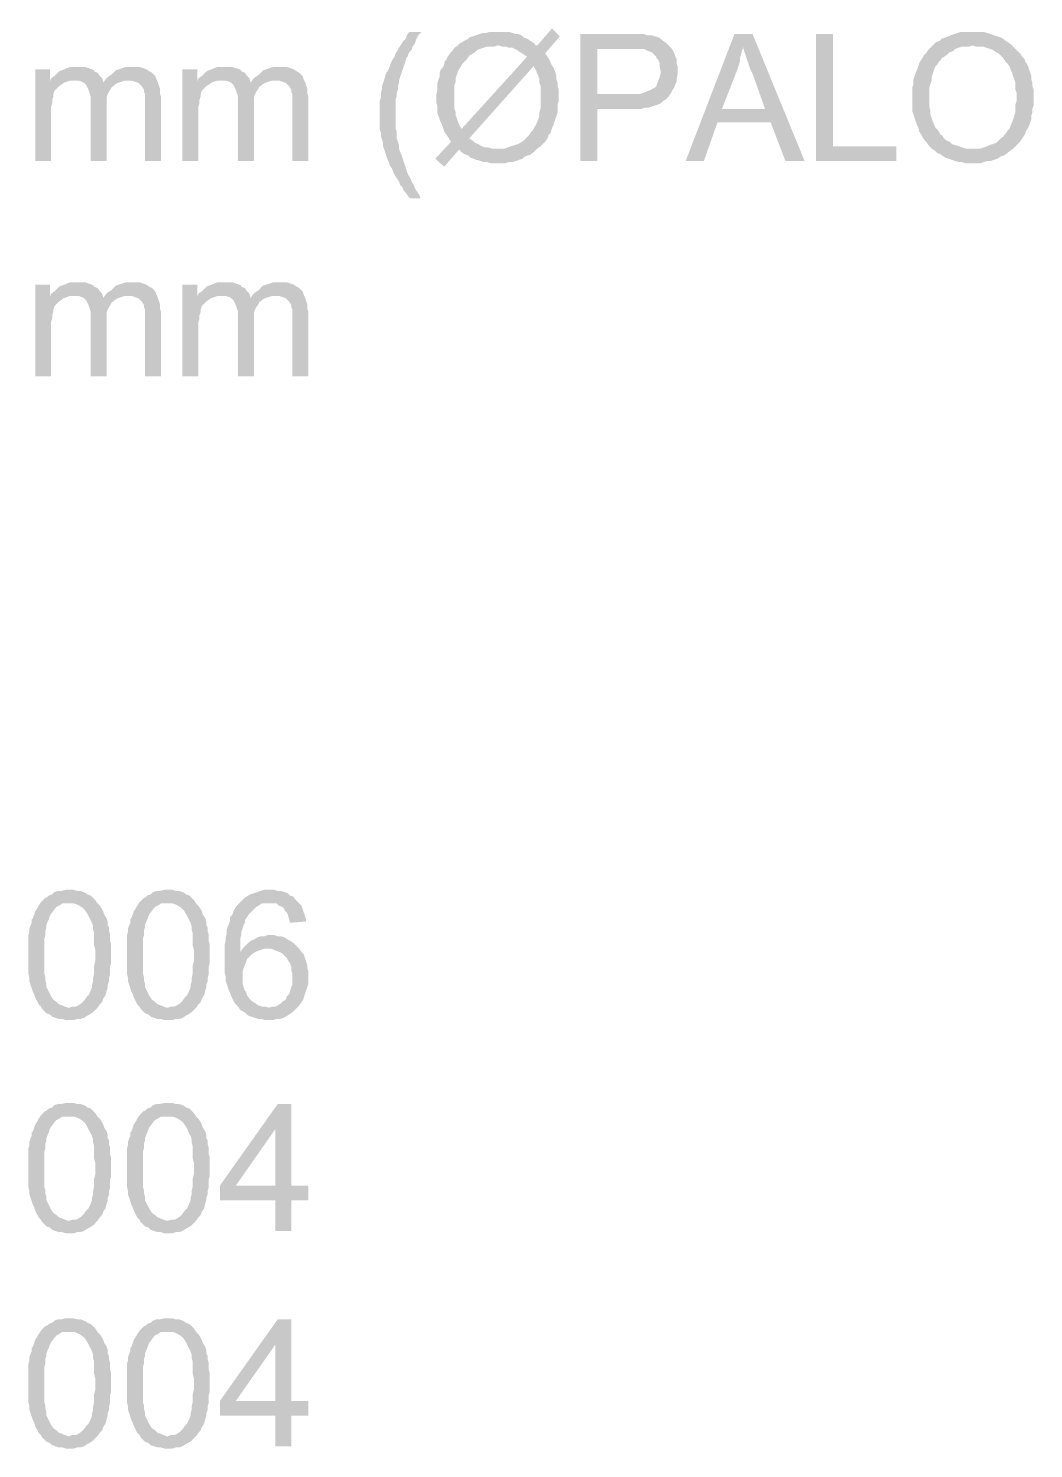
# Model space of a CAD drawing. Header units: millimetres. Extents: x -35.3 to 0.3, y 0.4 to 20.6.
# Drawn here: x -31.249 to -30.509, y 8.405 to 9.449 of the extents above; entities that cross this region are included whole.
import ezdxf

# ---------------------------------------------------------------- set-up
doc = ezdxf.new("R2010")
doc.units = ezdxf.units.MM
doc.layers.add('PDF _Riempimenti solidi', color=7, linetype='Continuous')

msp = doc.modelspace()

# ---------------------------------------------------------------- hatches: boundary and pattern name
at = {"layer": 'PDF _Riempimenti solidi', "transparency": 33554559}
for points in [[(-30.9593, 9.4468), (-30.9685, 9.4468), (-30.9702, 9.4443), (-30.971, 9.4418), (-30.9727, 9.4402), (-30.9743, 9.4377), (-30.976, 9.4352), (-30.9768, 9.4335), (-30.9785, 9.431), (-30.9793, 9.4285), (-30.981, 9.426), (-30.9818, 9.4243), (-30.9827, 9.4218), (-30.9835, 9.4193), (-30.9852, 9.4168), (-30.986, 9.4152), (-30.986, 9.4143), (-30.9868, 9.4118), (-30.9885, 9.4068), (-30.9885, 9.4043), (-30.9893, 9.4018), (-30.9893, 9.3985), (-30.9902, 9.396), (-30.9902, 9.3752), (-30.9893, 9.3727), (-30.9893, 9.3702), (-30.9877, 9.3652), (-30.9877, 9.3627), (-30.9868, 9.3602), (-30.986, 9.3577), (-30.9852, 9.3552), (-30.9843, 9.3527), (-30.9835, 9.351), (-30.9827, 9.3485), (-30.981, 9.346), (-30.9802, 9.3435), (-30.9793, 9.3418), (-30.9777, 9.3393), (-30.976, 9.3368), (-30.9752, 9.3343), (-30.9735, 9.3327), (-30.9727, 9.3302), (-30.971, 9.3285), (-30.9693, 9.326), (-30.9677, 9.3243), (-30.9593, 9.3243), (-30.9602, 9.3243), (-30.961, 9.3268), (-30.9627, 9.3293), (-30.9643, 9.3318), (-30.9652, 9.3343), (-30.9668, 9.3368), (-30.9677, 9.3393), (-30.9693, 9.3418), (-30.9702, 9.3443), (-30.971, 9.3468), (-30.9718, 9.3493), (-30.9727, 9.3518), (-30.9735, 9.3543), (-30.9743, 9.3568), (-30.9752, 9.3585), (-30.976, 9.361), (-30.976, 9.3635), (-30.9768, 9.366), (-30.9777, 9.3685), (-30.9777, 9.3735), (-30.9785, 9.376), (-30.9785, 9.3968), (-30.9777, 9.3993), (-30.9777, 9.4018), (-30.9768, 9.4043), (-30.9768, 9.4068), (-30.976, 9.4093), (-30.976, 9.411), (-30.9735, 9.4185), (-30.9727, 9.421), (-30.9718, 9.4235), (-30.971, 9.426), (-30.9702, 9.4285), (-30.9693, 9.4285), (-30.9693, 9.4302), (-30.9685, 9.4318), (-30.9668, 9.4335), (-30.966, 9.436), (-30.9643, 9.4385), (-30.9635, 9.441), (-30.9618, 9.4443)], [(-30.8635, 9.4493), (-30.8743, 9.4368), (-30.9327, 9.4368), (-30.9027, 9.4368), (-30.9002, 9.436), (-30.8977, 9.436), (-30.8952, 9.4352), (-30.8927, 9.4352), (-30.891, 9.4343), (-30.8893, 9.4335), (-30.8868, 9.4318), (-30.8843, 9.4302), (-30.8818, 9.4285), (-30.9302, 9.3752), (-30.9427, 9.3735), (-30.9393, 9.3685), (-30.9377, 9.366), (-30.9493, 9.3535), (-30.9427, 9.3477), (-30.9318, 9.3602), (-30.8743, 9.361), (-30.9077, 9.361), (-30.9102, 9.3618), (-30.9127, 9.3618), (-30.9152, 9.3627), (-30.9177, 9.3643), (-30.9202, 9.3652), (-30.9218, 9.3668), (-30.9243, 9.3685), (-30.8768, 9.4218), (-30.8643, 9.4235), (-30.8652, 9.426), (-30.8668, 9.4285), (-30.8685, 9.431), (-30.8577, 9.4435)], [(-30.9035, 9.4468), (-30.9093, 9.4468), (-30.9118, 9.446), (-30.9143, 9.446), (-30.9168, 9.4452), (-30.9193, 9.4443), (-30.9218, 9.4435), (-30.9243, 9.4427), (-30.926, 9.441), (-30.9268, 9.441), (-30.9293, 9.4393), (-30.931, 9.4385), (-30.9327, 9.4368), (-30.8743, 9.4368), (-30.8752, 9.4368), (-30.8768, 9.4385), (-30.8793, 9.4402), (-30.8818, 9.4418), (-30.8843, 9.4427), (-30.886, 9.4443), (-30.8885, 9.4452), (-30.8902, 9.4452), (-30.8927, 9.446), (-30.8952, 9.4468), (-30.9002, 9.4468)], [(-30.8068, 9.4452), (-30.8427, 9.4452), (-30.8427, 9.3518), (-30.8302, 9.3518), (-30.8302, 9.3902), (-30.7977, 9.3902), (-30.7952, 9.391), (-30.7927, 9.391), (-30.7902, 9.3918), (-30.7877, 9.3927), (-30.7852, 9.3935), (-30.7835, 9.3943), (-30.7818, 9.396), (-30.7802, 9.3968), (-30.7785, 9.3985), (-30.7777, 9.3993), (-30.8302, 9.401), (-30.8302, 9.4343), (-30.806, 9.4343), (-30.776, 9.4352), (-30.7793, 9.4385), (-30.7818, 9.4402), (-30.7827, 9.441), (-30.7852, 9.4427), (-30.7877, 9.4435), (-30.7902, 9.4443), (-30.7935, 9.4443), (-30.796, 9.4452), (-30.8043, 9.4452)], [(-30.716, 9.4452), (-30.7293, 9.4452), (-30.7652, 9.3518), (-30.7518, 9.3518), (-30.7418, 9.3802), (-30.7027, 9.3802), (-30.7385, 9.3902), (-30.7277, 9.4177), (-30.7268, 9.4202), (-30.726, 9.4227), (-30.7252, 9.4252), (-30.7252, 9.4277), (-30.7243, 9.431), (-30.7235, 9.4335), (-30.7227, 9.436)], [(-30.716, 9.4452), (-30.7227, 9.436), (-30.7227, 9.4343), (-30.721, 9.4293), (-30.7202, 9.4268), (-30.7193, 9.4243), (-30.7185, 9.4218), (-30.7177, 9.4193), (-30.716, 9.416), (-30.7068, 9.3902), (-30.7385, 9.3902), (-30.7027, 9.3802), (-30.6918, 9.3518), (-30.6777, 9.3518)], [(-30.6568, 9.4452), (-30.6693, 9.4452), (-30.6693, 9.3518), (-30.6102, 9.3518), (-30.6102, 9.3627), (-30.6568, 9.3627)], [(-30.5543, 9.4468), (-30.5627, 9.4468), (-30.5652, 9.446), (-30.5677, 9.4452), (-30.5702, 9.4443), (-30.5718, 9.4435), (-30.5743, 9.4427), (-30.5768, 9.4418), (-30.5785, 9.4402), (-30.581, 9.4393), (-30.5827, 9.4377), (-30.5543, 9.4368), (-30.5518, 9.436), (-30.5468, 9.436), (-30.5443, 9.4352), (-30.5393, 9.4335), (-30.5368, 9.4318), (-30.5352, 9.431), (-30.5335, 9.4293), (-30.5318, 9.4277), (-30.5302, 9.4252), (-30.5285, 9.4235), (-30.5268, 9.421), (-30.526, 9.4185), (-30.5252, 9.4168), (-30.5227, 9.4093), (-30.5227, 9.4043), (-30.5218, 9.4018), (-30.5218, 9.396), (-30.5227, 9.3935), (-30.5227, 9.3877), (-30.5235, 9.3852), (-30.5243, 9.3827), (-30.5252, 9.3802), (-30.526, 9.3785), (-30.5268, 9.376), (-30.5285, 9.3743), (-30.5293, 9.3727), (-30.531, 9.371), (-30.531, 9.3702), (-30.5335, 9.3685), (-30.5352, 9.3668), (-30.5368, 9.3652), (-30.5393, 9.3643), (-30.5418, 9.3635), (-30.5435, 9.3627), (-30.546, 9.3618), (-30.5485, 9.361), (-30.5543, 9.361), (-30.5243, 9.361), (-30.5227, 9.3627), (-30.5193, 9.366), (-30.5177, 9.3685), (-30.516, 9.371), (-30.5152, 9.3727), (-30.5152, 9.3735), (-30.5135, 9.376), (-30.5127, 9.3777), (-30.5118, 9.3802), (-30.511, 9.3827), (-30.511, 9.3852), (-30.5102, 9.3877), (-30.5102, 9.3902), (-30.5093, 9.3927), (-30.5093, 9.4043), (-30.5102, 9.4068), (-30.5102, 9.4093), (-30.511, 9.4118), (-30.511, 9.4143), (-30.5118, 9.4168), (-30.5127, 9.4193), (-30.5135, 9.4218), (-30.5143, 9.4235), (-30.5152, 9.4243), (-30.516, 9.4268), (-30.5177, 9.4285), (-30.5193, 9.431), (-30.5227, 9.4343), (-30.526, 9.4377), (-30.5285, 9.4393), (-30.531, 9.441), (-30.5318, 9.4418), (-30.5335, 9.4427), (-30.536, 9.4435), (-30.5385, 9.4443), (-30.541, 9.4452), (-30.5435, 9.446), (-30.546, 9.4468), (-30.551, 9.4468)], [(-30.9327, 9.4368), (-30.9352, 9.4352), (-30.9368, 9.4327), (-30.9385, 9.431), (-30.9402, 9.4285), (-30.941, 9.4268), (-30.9427, 9.4243), (-30.9427, 9.4235), (-30.9435, 9.421), (-30.9452, 9.4193), (-30.946, 9.4168), (-30.946, 9.4143), (-30.9477, 9.4093), (-30.9477, 9.4043), (-30.9485, 9.401), (-30.9485, 9.3952), (-30.9477, 9.3918), (-30.9477, 9.3868), (-30.9468, 9.3843), (-30.946, 9.3827), (-30.946, 9.3818), (-30.9452, 9.3802), (-30.9443, 9.3785), (-30.9435, 9.376), (-30.9427, 9.3735), (-30.9302, 9.3752), (-30.9302, 9.376), (-30.9318, 9.3785), (-30.9327, 9.381), (-30.9335, 9.3835), (-30.9343, 9.3852), (-30.9343, 9.3877), (-30.9352, 9.3902), (-30.9352, 9.4077), (-30.9343, 9.4102), (-30.9343, 9.4127), (-30.9327, 9.4177), (-30.9318, 9.4193), (-30.9302, 9.4218), (-30.9293, 9.4235), (-30.926, 9.4268), (-30.9243, 9.4293), (-30.9227, 9.4302), (-30.9202, 9.4318), (-30.9185, 9.4335), (-30.9135, 9.4352), (-30.911, 9.436), (-30.906, 9.436), (-30.9035, 9.4368)], [(-30.776, 9.4352), (-30.806, 9.4343), (-30.796, 9.4343), (-30.7927, 9.4327), (-30.7902, 9.4318), (-30.7885, 9.4302), (-30.7868, 9.4285), (-30.7868, 9.4277), (-30.7852, 9.426), (-30.7843, 9.4235), (-30.7843, 9.421), (-30.7835, 9.4177), (-30.7835, 9.4168), (-30.7843, 9.4135), (-30.7852, 9.411), (-30.786, 9.4093), (-30.7868, 9.4068), (-30.7885, 9.4052), (-30.7893, 9.4052), (-30.7902, 9.4043), (-30.7927, 9.4035), (-30.7943, 9.4027), (-30.7968, 9.4018), (-30.7993, 9.401), (-30.8302, 9.401), (-30.7777, 9.3993), (-30.776, 9.4018), (-30.7752, 9.4035), (-30.7735, 9.406), (-30.7727, 9.4085), (-30.7718, 9.4102), (-30.7718, 9.4127), (-30.771, 9.416), (-30.771, 9.421), (-30.7718, 9.4235), (-30.7718, 9.4268), (-30.7727, 9.4285), (-30.7735, 9.431), (-30.7743, 9.4327)], [(-30.5827, 9.4377), (-30.5843, 9.436), (-30.5868, 9.4335), (-30.5885, 9.431), (-30.5902, 9.4293), (-30.591, 9.4277), (-30.5927, 9.4252), (-30.5935, 9.4235), (-30.5943, 9.421), (-30.5952, 9.4185), (-30.596, 9.4168), (-30.5977, 9.4118), (-30.5977, 9.4085), (-30.5985, 9.406), (-30.5985, 9.3885), (-30.5977, 9.386), (-30.5968, 9.3835), (-30.596, 9.381), (-30.5952, 9.3785), (-30.5943, 9.3768), (-30.5935, 9.3743), (-30.5935, 9.3735), (-30.5918, 9.371), (-30.591, 9.3693), (-30.5893, 9.3668), (-30.5877, 9.3652), (-30.586, 9.3627), (-30.5843, 9.361), (-30.5818, 9.3593), (-30.5802, 9.3577), (-30.5777, 9.3568), (-30.5768, 9.356), (-30.5743, 9.3543), (-30.5718, 9.3535), (-30.5668, 9.3518), (-30.5643, 9.351), (-30.5618, 9.351), (-30.5593, 9.3502), (-30.5485, 9.3502), (-30.546, 9.351), (-30.5435, 9.3518), (-30.541, 9.3518), (-30.5385, 9.3527), (-30.536, 9.3535), (-30.5335, 9.3552), (-30.531, 9.356), (-30.5285, 9.3577), (-30.5268, 9.3593), (-30.5243, 9.361), (-30.5593, 9.361), (-30.5618, 9.3618), (-30.5643, 9.3627), (-30.5668, 9.3635), (-30.5693, 9.3643), (-30.571, 9.366), (-30.5735, 9.3668), (-30.5752, 9.3685), (-30.5768, 9.371), (-30.5777, 9.371), (-30.5785, 9.3727), (-30.5802, 9.3752), (-30.5818, 9.3768), (-30.5827, 9.3793), (-30.5835, 9.381), (-30.5843, 9.3835), (-30.5852, 9.386), (-30.5852, 9.3885), (-30.586, 9.3918), (-30.586, 9.406), (-30.5852, 9.4085), (-30.5843, 9.411), (-30.5843, 9.4135), (-30.5835, 9.416), (-30.5827, 9.4185), (-30.5818, 9.421), (-30.5802, 9.4227), (-30.5793, 9.4243), (-30.5777, 9.426), (-30.5768, 9.4277), (-30.5752, 9.4285), (-30.5727, 9.4302), (-30.571, 9.4318), (-30.5685, 9.4327), (-30.5668, 9.4343), (-30.5643, 9.4352), (-30.5618, 9.436), (-30.5568, 9.436), (-30.5543, 9.4368)], [(-31.2327, 9.4193), (-31.2435, 9.4193), (-31.2435, 9.3518), (-31.2318, 9.3518), (-31.2318, 9.3918), (-31.231, 9.3943), (-31.231, 9.3968), (-31.2302, 9.3993), (-31.2302, 9.401), (-31.2293, 9.4035), (-31.2277, 9.4052), (-31.226, 9.4068), (-31.2235, 9.4085), (-31.2227, 9.4093), (-31.2327, 9.4102)], [(-31.2127, 9.421), (-31.2177, 9.421), (-31.2202, 9.4202), (-31.2218, 9.4193), (-31.2243, 9.4185), (-31.226, 9.4177), (-31.2277, 9.416), (-31.2293, 9.4143), (-31.2318, 9.4127), (-31.2152, 9.411), (-31.2118, 9.411), (-31.2093, 9.4102), (-31.2077, 9.4093), (-31.1935, 9.4093), (-31.1935, 9.4102), (-31.1943, 9.4127), (-31.196, 9.4143), (-31.1977, 9.4168), (-31.2002, 9.4177), (-31.2002, 9.4185), (-31.2018, 9.4193), (-31.2043, 9.4202), (-31.2068, 9.421), (-31.2093, 9.421)], [(-31.1718, 9.421), (-31.1768, 9.421), (-31.1793, 9.4202), (-31.1818, 9.4193), (-31.1843, 9.4185), (-31.186, 9.4168), (-31.1877, 9.4152), (-31.1902, 9.4135), (-31.1918, 9.4118), (-31.1752, 9.411), (-31.1727, 9.411), (-31.1702, 9.4102), (-31.1677, 9.4093), (-31.1668, 9.4085), (-31.1652, 9.4068), (-31.1635, 9.4043), (-31.1635, 9.4027), (-31.1627, 9.401), (-31.1627, 9.3518), (-31.151, 9.3518), (-31.151, 9.3993), (-31.1518, 9.4018), (-31.1518, 9.4052), (-31.1527, 9.4077), (-31.1535, 9.4102), (-31.1543, 9.4118), (-31.1552, 9.4143), (-31.1577, 9.4168), (-31.1593, 9.4177), (-31.1618, 9.4193), (-31.1643, 9.4202), (-31.1668, 9.421), (-31.1693, 9.421)], [(-31.1243, 9.4193), (-31.1352, 9.4193), (-31.1352, 9.3518), (-31.1235, 9.3518), (-31.1235, 9.3918), (-31.1227, 9.3943), (-31.1227, 9.3968), (-31.1218, 9.3993), (-31.1218, 9.401), (-31.121, 9.4035), (-31.1193, 9.4052), (-31.1177, 9.4068), (-31.1152, 9.4085), (-31.1143, 9.4093), (-31.1243, 9.4102)], [(-31.1043, 9.421), (-31.1093, 9.421), (-31.1118, 9.4202), (-31.1135, 9.4193), (-31.116, 9.4185), (-31.1177, 9.4177), (-31.1193, 9.416), (-31.121, 9.4143), (-31.1235, 9.4127), (-31.1068, 9.411), (-31.1035, 9.411), (-31.101, 9.4102), (-31.0993, 9.4093), (-31.0852, 9.4093), (-31.0852, 9.4102), (-31.086, 9.4127), (-31.0877, 9.4143), (-31.0893, 9.4168), (-31.0918, 9.4177), (-31.0918, 9.4185), (-31.0935, 9.4193), (-31.096, 9.4202), (-31.0985, 9.421), (-31.101, 9.421)], [(-31.0635, 9.421), (-31.0685, 9.421), (-31.071, 9.4202), (-31.0735, 9.4193), (-31.076, 9.4185), (-31.0777, 9.4168), (-31.0793, 9.4152), (-31.0818, 9.4135), (-31.0835, 9.4118), (-31.0668, 9.411), (-31.0643, 9.411), (-31.0593, 9.4093), (-31.0568, 9.4068), (-31.0552, 9.4043), (-31.0552, 9.4027), (-31.0543, 9.401), (-31.0543, 9.3518), (-31.0427, 9.3518), (-31.0427, 9.3993), (-31.0435, 9.4018), (-31.0435, 9.4052), (-31.0443, 9.4077), (-31.0452, 9.4102), (-31.046, 9.4118), (-31.0468, 9.4143), (-31.0485, 9.416), (-31.0493, 9.4168), (-31.051, 9.4177), (-31.0535, 9.4193), (-31.056, 9.4202), (-31.0585, 9.421), (-31.061, 9.421)], [(-30.8643, 9.4235), (-30.8768, 9.4218), (-30.8768, 9.421), (-30.8752, 9.4185), (-30.8743, 9.416), (-30.8735, 9.4143), (-30.8727, 9.4118), (-30.8727, 9.4093), (-30.8718, 9.4068), (-30.8718, 9.391), (-30.8727, 9.3877), (-30.8727, 9.3852), (-30.8735, 9.3827), (-30.8743, 9.381), (-30.8752, 9.3785), (-30.8768, 9.376), (-30.8777, 9.3743), (-30.8793, 9.3727), (-30.8802, 9.371), (-30.881, 9.3702), (-30.8827, 9.3685), (-30.8843, 9.3668), (-30.8868, 9.3652), (-30.8885, 9.3643), (-30.891, 9.3635), (-30.8935, 9.3627), (-30.896, 9.3618), (-30.8985, 9.361), (-30.9035, 9.361), (-30.8743, 9.361), (-30.8718, 9.3627), (-30.8702, 9.3643), (-30.8685, 9.366), (-30.8668, 9.3685), (-30.866, 9.371), (-30.8643, 9.3727), (-30.8643, 9.3735), (-30.8635, 9.376), (-30.8627, 9.3777), (-30.8618, 9.3802), (-30.861, 9.3827), (-30.8602, 9.3852), (-30.8593, 9.3877), (-30.8593, 9.3935), (-30.8585, 9.396), (-30.8585, 9.4043), (-30.8593, 9.4068), (-30.8593, 9.4093), (-30.8602, 9.4118), (-30.8602, 9.4143), (-30.861, 9.4168), (-30.8618, 9.4193), (-30.8627, 9.421)], [(-31.2318, 9.4127), (-31.2327, 9.4102), (-31.2227, 9.4093), (-31.2202, 9.4102), (-31.2177, 9.411), (-31.2152, 9.411)], [(-31.1918, 9.4118), (-31.1935, 9.4093), (-31.2077, 9.4093), (-31.206, 9.4077), (-31.2043, 9.4043), (-31.2035, 9.4018), (-31.2027, 9.3993), (-31.2027, 9.3518), (-31.191, 9.3518), (-31.191, 9.3985), (-31.1902, 9.401), (-31.1893, 9.4027), (-31.1877, 9.4052), (-31.1868, 9.4068), (-31.186, 9.4068), (-31.1843, 9.4085), (-31.1827, 9.4093), (-31.1777, 9.411), (-31.1752, 9.411)], [(-31.1235, 9.4127), (-31.1243, 9.4102), (-31.1143, 9.4093), (-31.1118, 9.4102), (-31.1093, 9.411), (-31.1068, 9.411)], [(-31.0835, 9.4118), (-31.0852, 9.4093), (-31.0993, 9.4093), (-31.0977, 9.4077), (-31.0968, 9.406), (-31.096, 9.4043), (-31.0952, 9.4018), (-31.0943, 9.3993), (-31.0943, 9.3518), (-31.0827, 9.3518), (-31.0827, 9.3985), (-31.0818, 9.401), (-31.081, 9.4027), (-31.0793, 9.4052), (-31.0785, 9.4068), (-31.0777, 9.4068), (-31.076, 9.4085), (-31.0743, 9.4093), (-31.0718, 9.4102), (-31.0693, 9.411), (-31.0668, 9.411)], [(-30.8743, 9.361), (-30.9318, 9.3602), (-30.9302, 9.3585), (-30.9277, 9.3568), (-30.9252, 9.356), (-30.9235, 9.3543), (-30.921, 9.3535), (-30.9193, 9.3527), (-30.9185, 9.3527), (-30.9135, 9.351), (-30.911, 9.351), (-30.9085, 9.3502), (-30.8977, 9.3502), (-30.8952, 9.351), (-30.8927, 9.351), (-30.8902, 9.3518), (-30.8877, 9.3527), (-30.8852, 9.3535), (-30.8835, 9.3552), (-30.881, 9.356), (-30.8802, 9.356), (-30.8777, 9.3577), (-30.876, 9.3593)], [(-31.2127, 9.2627), (-31.2177, 9.2627), (-31.2202, 9.2618), (-31.2218, 9.261), (-31.2243, 9.2602), (-31.226, 9.2593), (-31.2277, 9.2577), (-31.2293, 9.256), (-31.2318, 9.2543), (-31.2152, 9.2527), (-31.2118, 9.2527), (-31.2093, 9.2518), (-31.2077, 9.251), (-31.1935, 9.251), (-31.1935, 9.2518), (-31.1943, 9.2543), (-31.196, 9.256), (-31.1977, 9.2585), (-31.2002, 9.2593), (-31.2002, 9.2602), (-31.2018, 9.261), (-31.2043, 9.2618), (-31.2068, 9.2627), (-31.2093, 9.2627)], [(-31.1718, 9.2627), (-31.1768, 9.2627), (-31.1793, 9.2618), (-31.1818, 9.261), (-31.1843, 9.2602), (-31.186, 9.2585), (-31.1877, 9.2568), (-31.1902, 9.2552), (-31.1918, 9.2535), (-31.1752, 9.2527), (-31.1727, 9.2527), (-31.1702, 9.2518), (-31.1677, 9.251), (-31.1668, 9.2502), (-31.1652, 9.2485), (-31.1635, 9.246), (-31.1635, 9.2443), (-31.1627, 9.2427), (-31.1627, 9.1935), (-31.151, 9.1935), (-31.151, 9.241), (-31.1518, 9.2435), (-31.1518, 9.2468), (-31.1527, 9.2493), (-31.1535, 9.2518), (-31.1543, 9.2535), (-31.1552, 9.256), (-31.1568, 9.2577), (-31.1577, 9.2585), (-31.1593, 9.2593), (-31.1618, 9.261), (-31.1643, 9.2618), (-31.1668, 9.2627), (-31.1693, 9.2627)], [(-31.1043, 9.2627), (-31.1093, 9.2627), (-31.1118, 9.2618), (-31.1135, 9.261), (-31.116, 9.2602), (-31.1177, 9.2593), (-31.1193, 9.2577), (-31.121, 9.256), (-31.1235, 9.2543), (-31.1068, 9.2527), (-31.1035, 9.2527), (-31.101, 9.2518), (-31.0993, 9.251), (-31.0852, 9.251), (-31.0852, 9.2518), (-31.086, 9.2543), (-31.0877, 9.256), (-31.0893, 9.2585), (-31.0918, 9.2593), (-31.0918, 9.2602), (-31.0935, 9.261), (-31.096, 9.2618), (-31.0985, 9.2627), (-31.101, 9.2627)], [(-31.0635, 9.2627), (-31.0685, 9.2627), (-31.071, 9.2618), (-31.0735, 9.261), (-31.076, 9.2602), (-31.0777, 9.2585), (-31.0793, 9.2568), (-31.0818, 9.2552), (-31.0835, 9.2535), (-31.0668, 9.2527), (-31.0643, 9.2527), (-31.0618, 9.2518), (-31.0593, 9.251), (-31.0568, 9.2485), (-31.0552, 9.246), (-31.0552, 9.2443), (-31.0543, 9.2427), (-31.0543, 9.1935), (-31.0427, 9.1935), (-31.0427, 9.241), (-31.0435, 9.2435), (-31.0435, 9.2468), (-31.0452, 9.2518), (-31.046, 9.2535), (-31.0468, 9.256), (-31.0485, 9.2577), (-31.0493, 9.2585), (-31.051, 9.2593), (-31.0535, 9.261), (-31.056, 9.2618), (-31.0585, 9.2627), (-31.061, 9.2627)], [(-31.2327, 9.261), (-31.2435, 9.261), (-31.2435, 9.1935), (-31.2318, 9.1935), (-31.2318, 9.2335), (-31.231, 9.236), (-31.231, 9.2385), (-31.2302, 9.241), (-31.2302, 9.2427), (-31.2293, 9.2452), (-31.2277, 9.2468), (-31.226, 9.2485), (-31.2235, 9.2502), (-31.2227, 9.251), (-31.2327, 9.2518)], [(-31.2318, 9.2543), (-31.2327, 9.2518), (-31.2227, 9.251), (-31.2202, 9.2518), (-31.2177, 9.2527), (-31.2152, 9.2527)], [(-31.1918, 9.2535), (-31.1935, 9.251), (-31.2077, 9.251), (-31.206, 9.2493), (-31.2043, 9.246), (-31.2035, 9.2435), (-31.2027, 9.241), (-31.2027, 9.1935), (-31.191, 9.1935), (-31.191, 9.2402), (-31.1902, 9.2427), (-31.1893, 9.2443), (-31.1877, 9.2468), (-31.1868, 9.2485), (-31.186, 9.2485), (-31.1843, 9.2502), (-31.1827, 9.251), (-31.1802, 9.2518), (-31.1777, 9.2527), (-31.1752, 9.2527)], [(-31.1243, 9.261), (-31.1352, 9.261), (-31.1352, 9.1935), (-31.1235, 9.1935), (-31.1235, 9.2335), (-31.1227, 9.236), (-31.1227, 9.2385), (-31.1218, 9.241), (-31.1218, 9.2427), (-31.121, 9.2452), (-31.1193, 9.2468), (-31.1177, 9.2485), (-31.1152, 9.2502), (-31.1143, 9.251), (-31.1243, 9.2518)], [(-31.1235, 9.2543), (-31.1243, 9.2518), (-31.1143, 9.251), (-31.1118, 9.2518), (-31.1093, 9.2527), (-31.1068, 9.2527)], [(-31.0835, 9.2535), (-31.0852, 9.251), (-31.0993, 9.251), (-31.0977, 9.2493), (-31.0968, 9.2477), (-31.096, 9.246), (-31.0952, 9.2435), (-31.0943, 9.241), (-31.0943, 9.1935), (-31.0827, 9.1935), (-31.0827, 9.2402), (-31.0818, 9.2427), (-31.081, 9.2443), (-31.0793, 9.2468), (-31.0785, 9.2485), (-31.0777, 9.2485), (-31.076, 9.2502), (-31.0743, 9.251), (-31.0718, 9.2518), (-31.0693, 9.2527), (-31.0668, 9.2527)], [(-31.2185, 8.816), (-31.221, 8.816), (-31.2243, 8.8152), (-31.2268, 8.8152), (-31.2293, 8.8143), (-31.231, 8.8127), (-31.2335, 8.8118), (-31.2352, 8.8102), (-31.236, 8.8102), (-31.2377, 8.8085), (-31.2393, 8.8068), (-31.2185, 8.806), (-31.2152, 8.806), (-31.2127, 8.8052), (-31.211, 8.8043), (-31.2085, 8.8027), (-31.2068, 8.801), (-31.2052, 8.7985), (-31.2027, 8.7935), (-31.2018, 8.7918), (-31.201, 8.7893), (-31.201, 8.7868), (-31.2002, 8.7843), (-31.2002, 8.7752), (-31.1993, 8.7718), (-31.1993, 8.7635), (-31.2002, 8.7602), (-31.2002, 8.7543), (-31.201, 8.751), (-31.201, 8.7485), (-31.2018, 8.746), (-31.2018, 8.7443), (-31.2027, 8.7418), (-31.2043, 8.7385), (-31.2052, 8.7377), (-31.206, 8.7368), (-31.2077, 8.7343), (-31.2093, 8.7327), (-31.2118, 8.731), (-31.2135, 8.7302), (-31.216, 8.7302), (-31.2185, 8.7293), (-31.2385, 8.7285), (-31.2368, 8.7268), (-31.2352, 8.7252), (-31.2327, 8.7243), (-31.231, 8.7227), (-31.226, 8.721), (-31.2235, 8.721), (-31.221, 8.7202), (-31.2152, 8.7202), (-31.2127, 8.721), (-31.2102, 8.721), (-31.2077, 8.7218), (-31.2052, 8.7235), (-31.2035, 8.7243), (-31.201, 8.726), (-31.1993, 8.7277), (-31.1977, 8.7293), (-31.196, 8.7318), (-31.1943, 8.7335), (-31.1935, 8.736), (-31.1918, 8.7385), (-31.191, 8.7418), (-31.1902, 8.7443), (-31.1902, 8.746), (-31.1893, 8.7485), (-31.1893, 8.751), (-31.1885, 8.7535), (-31.1885, 8.7593), (-31.1877, 8.7618), (-31.1877, 8.776), (-31.1885, 8.7785), (-31.1885, 8.7835), (-31.1893, 8.786), (-31.1893, 8.7885), (-31.1902, 8.7902), (-31.1902, 8.7927), (-31.191, 8.7952), (-31.1927, 8.7977), (-31.1935, 8.8002), (-31.1943, 8.8018), (-31.196, 8.8043), (-31.1977, 8.806), (-31.1993, 8.8085), (-31.2027, 8.8118), (-31.2052, 8.8127), (-31.206, 8.8135), (-31.2077, 8.8143), (-31.2102, 8.8152), (-31.2127, 8.8152), (-31.2152, 8.816)], [(-31.146, 8.816), (-31.1485, 8.816), (-31.1518, 8.8152), (-31.1543, 8.8152), (-31.1568, 8.8143), (-31.1585, 8.8127), (-31.161, 8.8118), (-31.1627, 8.8102), (-31.1635, 8.8102), (-31.1652, 8.8085), (-31.1668, 8.8068), (-31.146, 8.806), (-31.1427, 8.806), (-31.1402, 8.8052), (-31.1385, 8.8043), (-31.136, 8.8027), (-31.1343, 8.801), (-31.1327, 8.7985), (-31.1318, 8.7968), (-31.131, 8.7952), (-31.1302, 8.7935), (-31.1293, 8.7918), (-31.1285, 8.7893), (-31.1285, 8.7868), (-31.1277, 8.7843), (-31.1277, 8.7752), (-31.1268, 8.7718), (-31.1268, 8.7635), (-31.1277, 8.7602), (-31.1277, 8.7543), (-31.1285, 8.751), (-31.1285, 8.7485), (-31.1293, 8.746), (-31.1293, 8.7443), (-31.1302, 8.7418), (-31.131, 8.7402), (-31.1318, 8.7385), (-31.1327, 8.7377), (-31.1335, 8.7368), (-31.1352, 8.7343), (-31.1368, 8.7327), (-31.1393, 8.731), (-31.141, 8.7302), (-31.1435, 8.7302), (-31.146, 8.7293), (-31.166, 8.7285), (-31.1643, 8.7268), (-31.1627, 8.7252), (-31.1602, 8.7243), (-31.1585, 8.7227), (-31.1535, 8.721), (-31.151, 8.721), (-31.1485, 8.7202), (-31.1427, 8.7202), (-31.1402, 8.721), (-31.1377, 8.721), (-31.1352, 8.7218), (-31.1327, 8.7235), (-31.131, 8.7243), (-31.1285, 8.726), (-31.1268, 8.7277), (-31.1252, 8.7293), (-31.1235, 8.7318), (-31.1218, 8.7335), (-31.121, 8.736), (-31.1193, 8.7385), (-31.1185, 8.7418), (-31.1177, 8.7443), (-31.1177, 8.746), (-31.1168, 8.7485), (-31.1168, 8.751), (-31.116, 8.7535), (-31.116, 8.7593), (-31.1152, 8.7618), (-31.1152, 8.776), (-31.116, 8.7785), (-31.116, 8.7835), (-31.1168, 8.786), (-31.1168, 8.7885), (-31.1177, 8.7902), (-31.1177, 8.7927), (-31.1185, 8.7952), (-31.1202, 8.7977), (-31.121, 8.8002), (-31.1218, 8.8018), (-31.1235, 8.8043), (-31.1252, 8.806), (-31.1268, 8.8085), (-31.1302, 8.8118), (-31.1327, 8.8127), (-31.1335, 8.8135), (-31.1352, 8.8143), (-31.1377, 8.8152), (-31.1402, 8.8152), (-31.1427, 8.816)], [(-31.071, 8.816), (-31.0752, 8.816), (-31.0777, 8.8152), (-31.0802, 8.8143), (-31.0852, 8.8127), (-31.0868, 8.8118), (-31.0893, 8.8102), (-31.091, 8.8085), (-31.0927, 8.8068), (-31.0718, 8.806), (-31.066, 8.806), (-31.0643, 8.8043), (-31.0618, 8.8035), (-31.0602, 8.8018), (-31.0602, 8.801), (-31.0585, 8.7993), (-31.0577, 8.7977), (-31.0568, 8.7943), (-31.056, 8.7918), (-31.0443, 8.7927), (-31.0443, 8.7943), (-31.046, 8.7993), (-31.0468, 8.8018), (-31.0477, 8.8043), (-31.0493, 8.806), (-31.0527, 8.8093), (-31.0535, 8.811), (-31.056, 8.8118), (-31.0577, 8.8135), (-31.0602, 8.8143), (-31.0627, 8.8152), (-31.0652, 8.8152), (-31.0677, 8.816)], [(-31.2393, 8.8068), (-31.241, 8.8043), (-31.2418, 8.8027), (-31.2435, 8.8002), (-31.2443, 8.7977), (-31.2452, 8.7952), (-31.246, 8.7943), (-31.246, 8.7918), (-31.2468, 8.7902), (-31.2477, 8.7877), (-31.2477, 8.7852), (-31.2485, 8.7827), (-31.2485, 8.7543), (-31.2477, 8.751), (-31.2477, 8.7485), (-31.2452, 8.741), (-31.2443, 8.7393), (-31.2435, 8.7368), (-31.2427, 8.7352), (-31.2418, 8.7335), (-31.241, 8.7318), (-31.2393, 8.7302), (-31.2385, 8.7285), (-31.2185, 8.7293), (-31.2193, 8.7293), (-31.2218, 8.7302), (-31.2235, 8.731), (-31.226, 8.7318), (-31.2277, 8.7335), (-31.2302, 8.7352), (-31.2318, 8.7377), (-31.2343, 8.7427), (-31.2352, 8.7443), (-31.2352, 8.7468), (-31.236, 8.7493), (-31.236, 8.7518), (-31.2368, 8.7543), (-31.2368, 8.7802), (-31.236, 8.7827), (-31.236, 8.786), (-31.2352, 8.7885), (-31.2352, 8.7902), (-31.2343, 8.7927), (-31.2335, 8.7943), (-31.2327, 8.7968), (-31.2318, 8.7985), (-31.231, 8.7993), (-31.2293, 8.8018), (-31.2277, 8.8035), (-31.226, 8.8043), (-31.2235, 8.806), (-31.2185, 8.806)], [(-31.1668, 8.8068), (-31.1685, 8.8043), (-31.1693, 8.8027), (-31.171, 8.8002), (-31.1718, 8.7977), (-31.1727, 8.7952), (-31.1735, 8.7943), (-31.1735, 8.7918), (-31.1743, 8.7902), (-31.1752, 8.7877), (-31.1752, 8.7852), (-31.176, 8.7827), (-31.176, 8.7543), (-31.1752, 8.751), (-31.1752, 8.7485), (-31.1743, 8.746), (-31.1735, 8.7435), (-31.1727, 8.741), (-31.1718, 8.7393), (-31.171, 8.7368), (-31.1685, 8.7318), (-31.1668, 8.7302), (-31.166, 8.7285), (-31.146, 8.7293), (-31.1468, 8.7293), (-31.1493, 8.7302), (-31.151, 8.731), (-31.1535, 8.7318), (-31.1552, 8.7335), (-31.1577, 8.7352), (-31.1593, 8.7377), (-31.1602, 8.7393), (-31.161, 8.741), (-31.1627, 8.7443), (-31.1627, 8.7468), (-31.1635, 8.7493), (-31.1635, 8.7518), (-31.1643, 8.7543), (-31.1643, 8.7802), (-31.1635, 8.7827), (-31.1635, 8.786), (-31.1627, 8.7885), (-31.1627, 8.7902), (-31.1618, 8.7927), (-31.161, 8.7943), (-31.1602, 8.7968), (-31.1593, 8.7985), (-31.1585, 8.7993), (-31.1568, 8.8018), (-31.1552, 8.8035), (-31.1535, 8.8043), (-31.151, 8.806), (-31.146, 8.806)], [(-31.0927, 8.8068), (-31.096, 8.8035), (-31.0968, 8.8018), (-31.0977, 8.8002), (-31.0985, 8.7977), (-31.1002, 8.796), (-31.1002, 8.7935), (-31.101, 8.791), (-31.1018, 8.7893), (-31.1027, 8.7868), (-31.1027, 8.7835), (-31.1035, 8.781), (-31.1035, 8.7785), (-31.1043, 8.7752), (-31.1043, 8.7552), (-31.1035, 8.7527), (-31.1035, 8.7493), (-31.1027, 8.7468), (-31.101, 8.7418), (-31.1002, 8.7402), (-31.0993, 8.7377), (-31.0985, 8.736), (-31.0977, 8.7343), (-31.0968, 8.7327), (-31.0952, 8.731), (-31.0943, 8.7302), (-31.0927, 8.7277), (-31.091, 8.7268), (-31.0885, 8.7252), (-31.0868, 8.7235), (-31.0843, 8.7227), (-31.0818, 8.7218), (-31.0793, 8.721), (-31.0768, 8.721), (-31.0743, 8.7202), (-31.0685, 8.7202), (-31.066, 8.721), (-31.0635, 8.721), (-31.061, 8.7218), (-31.0593, 8.7227), (-31.0568, 8.7243), (-31.0543, 8.726), (-31.051, 8.7293), (-31.0718, 8.7293), (-31.0743, 8.7302), (-31.0768, 8.7302), (-31.0793, 8.731), (-31.0818, 8.7327), (-31.0843, 8.7343), (-31.086, 8.736), (-31.0877, 8.7385), (-31.0885, 8.741), (-31.0893, 8.7418), (-31.0902, 8.7443), (-31.091, 8.7468), (-31.091, 8.756), (-31.0902, 8.7585), (-31.0893, 8.761), (-31.0885, 8.7627), (-31.0877, 8.7652), (-31.0843, 8.7685), (-31.0818, 8.7702), (-31.0927, 8.7702), (-31.0927, 8.7802), (-31.0918, 8.7835), (-31.0918, 8.7852), (-31.091, 8.7877), (-31.0902, 8.7902), (-31.0893, 8.7918), (-31.0893, 8.7935), (-31.0877, 8.796), (-31.086, 8.7985), (-31.0843, 8.8002), (-31.081, 8.8035), (-31.0793, 8.8043), (-31.0768, 8.806), (-31.0718, 8.806)], [(-31.0702, 8.7827), (-31.0727, 8.7827), (-31.0752, 8.7818), (-31.0777, 8.7818), (-31.0802, 8.781), (-31.0827, 8.7793), (-31.0835, 8.7793), (-31.086, 8.7777), (-31.0877, 8.776), (-31.091, 8.7727), (-31.0927, 8.7702), (-31.0818, 8.7702), (-31.0802, 8.771), (-31.0777, 8.7718), (-31.0752, 8.7727), (-31.0727, 8.7727), (-31.051, 8.7743), (-31.0535, 8.7768), (-31.056, 8.7785), (-31.0577, 8.7793), (-31.0602, 8.781), (-31.0627, 8.7818), (-31.0652, 8.7818), (-31.0677, 8.7827)], [(-31.051, 8.7743), (-31.0727, 8.7727), (-31.0702, 8.7727), (-31.0677, 8.7718), (-31.066, 8.771), (-31.0635, 8.7702), (-31.061, 8.7685), (-31.0585, 8.766), (-31.0577, 8.7643), (-31.056, 8.7618), (-31.0552, 8.7593), (-31.0552, 8.7568), (-31.0543, 8.7543), (-31.0543, 8.7468), (-31.0552, 8.7443), (-31.056, 8.7418), (-31.0568, 8.7393), (-31.0585, 8.7377), (-31.0593, 8.7352), (-31.061, 8.7343), (-31.0627, 8.7327), (-31.0652, 8.731), (-31.0668, 8.7302), (-31.0693, 8.7302), (-31.0718, 8.7293), (-31.051, 8.7293), (-31.0493, 8.731), (-31.046, 8.736), (-31.046, 8.7368), (-31.0452, 8.7393), (-31.0427, 8.7468), (-31.0427, 8.756), (-31.0435, 8.7585), (-31.0435, 8.761), (-31.046, 8.7685), (-31.0477, 8.7702), (-31.0493, 8.7727)], [(-31.2185, 8.6593), (-31.221, 8.6593), (-31.2243, 8.6585), (-31.2268, 8.6585), (-31.2293, 8.6577), (-31.231, 8.656), (-31.2335, 8.6552), (-31.2352, 8.6535), (-31.236, 8.6535), (-31.2377, 8.6518), (-31.2393, 8.6502), (-31.2185, 8.6493), (-31.2152, 8.6493), (-31.2127, 8.6485), (-31.211, 8.6477), (-31.2085, 8.646), (-31.2068, 8.6443), (-31.2052, 8.6418), (-31.2027, 8.6368), (-31.2018, 8.6352), (-31.201, 8.6327), (-31.201, 8.6302), (-31.2002, 8.6277), (-31.2002, 8.6185), (-31.1993, 8.6152), (-31.1993, 8.6068), (-31.2002, 8.6035), (-31.2002, 8.5977), (-31.201, 8.5943), (-31.201, 8.5918), (-31.2018, 8.5893), (-31.2018, 8.5877), (-31.2027, 8.5852), (-31.2043, 8.5818), (-31.206, 8.5802), (-31.2077, 8.5777), (-31.2093, 8.576), (-31.2118, 8.5743), (-31.2135, 8.5735), (-31.216, 8.5735), (-31.2185, 8.5727), (-31.2385, 8.5718), (-31.2368, 8.5702), (-31.2352, 8.5685), (-31.2327, 8.5677), (-31.231, 8.566), (-31.226, 8.5643), (-31.2235, 8.5643), (-31.221, 8.5635), (-31.2152, 8.5635), (-31.2127, 8.5643), (-31.2102, 8.5643), (-31.2077, 8.5652), (-31.2052, 8.5668), (-31.2035, 8.5677), (-31.201, 8.5693), (-31.1993, 8.571), (-31.1977, 8.5727), (-31.196, 8.5752), (-31.1943, 8.5768), (-31.1935, 8.5793), (-31.1918, 8.5818), (-31.191, 8.5852), (-31.1902, 8.5877), (-31.1902, 8.5893), (-31.1893, 8.5918), (-31.1893, 8.5943), (-31.1885, 8.5968), (-31.1885, 8.6027), (-31.1877, 8.6052), (-31.1877, 8.6193), (-31.1885, 8.6218), (-31.1885, 8.6268), (-31.1893, 8.6293), (-31.1893, 8.6318), (-31.1902, 8.6335), (-31.1902, 8.636), (-31.191, 8.6385), (-31.1927, 8.641), (-31.1935, 8.6435), (-31.1943, 8.6452), (-31.196, 8.6477), (-31.1977, 8.6493), (-31.1993, 8.6518), (-31.201, 8.6535), (-31.2027, 8.6552), (-31.2052, 8.656), (-31.206, 8.6568), (-31.2077, 8.6577), (-31.2102, 8.6585), (-31.2127, 8.6585), (-31.2152, 8.6593)], [(-31.146, 8.6593), (-31.1485, 8.6593), (-31.1518, 8.6585), (-31.1543, 8.6585), (-31.1568, 8.6577), (-31.1585, 8.656), (-31.161, 8.6552), (-31.1627, 8.6535), (-31.1635, 8.6535), (-31.1652, 8.6518), (-31.1668, 8.6502), (-31.146, 8.6493), (-31.1427, 8.6493), (-31.1402, 8.6485), (-31.1385, 8.6477), (-31.136, 8.646), (-31.1343, 8.6443), (-31.1327, 8.6418), (-31.1318, 8.6402), (-31.131, 8.6385), (-31.1302, 8.6368), (-31.1293, 8.6352), (-31.1285, 8.6327), (-31.1285, 8.6302), (-31.1277, 8.6277), (-31.1277, 8.6185), (-31.1268, 8.6152), (-31.1268, 8.6068), (-31.1277, 8.6035), (-31.1277, 8.5977), (-31.1285, 8.5943), (-31.1285, 8.5918), (-31.1293, 8.5893), (-31.1293, 8.5877), (-31.1302, 8.5852), (-31.131, 8.5835), (-31.1318, 8.5818), (-31.1327, 8.581), (-31.1335, 8.5802), (-31.1352, 8.5777), (-31.1368, 8.576), (-31.1393, 8.5743), (-31.141, 8.5735), (-31.1435, 8.5735), (-31.146, 8.5727), (-31.166, 8.5718), (-31.1643, 8.5702), (-31.1627, 8.5685), (-31.1602, 8.5677), (-31.1585, 8.566), (-31.1535, 8.5643), (-31.151, 8.5643), (-31.1485, 8.5635), (-31.1427, 8.5635), (-31.1402, 8.5643), (-31.1377, 8.5643), (-31.1352, 8.5652), (-31.1327, 8.5668), (-31.131, 8.5677), (-31.1285, 8.5693), (-31.1268, 8.571), (-31.1252, 8.5727), (-31.1235, 8.5752), (-31.1218, 8.5768), (-31.121, 8.5793), (-31.1193, 8.5818), (-31.1185, 8.5852), (-31.1177, 8.5877), (-31.1177, 8.5893), (-31.1168, 8.5918), (-31.1168, 8.5943), (-31.116, 8.5968), (-31.116, 8.6027), (-31.1152, 8.6052), (-31.1152, 8.6193), (-31.116, 8.6218), (-31.116, 8.6268), (-31.1168, 8.6293), (-31.1168, 8.6318), (-31.1177, 8.6335), (-31.1177, 8.636), (-31.1185, 8.6385), (-31.1202, 8.641), (-31.121, 8.6435), (-31.1218, 8.6452), (-31.1235, 8.6477), (-31.1252, 8.6493), (-31.1268, 8.6518), (-31.1285, 8.6535), (-31.1302, 8.6552), (-31.1327, 8.656), (-31.1335, 8.6568), (-31.1352, 8.6577), (-31.1377, 8.6585), (-31.1402, 8.6585), (-31.1427, 8.6593)], [(-31.0552, 8.6585), (-31.0652, 8.6585), (-31.1077, 8.5985), (-31.1077, 8.5877), (-31.0668, 8.5877), (-31.0668, 8.5652), (-31.0552, 8.5652), (-31.0552, 8.5877), (-31.0427, 8.5877), (-31.0427, 8.5985), (-31.096, 8.5985), (-31.0668, 8.6402)], [(-31.0552, 8.6585), (-31.0668, 8.6402), (-31.0668, 8.5985), (-31.096, 8.5985), (-31.0552, 8.5985)], [(-31.2393, 8.6502), (-31.241, 8.6477), (-31.2418, 8.646), (-31.2435, 8.6435), (-31.2443, 8.641), (-31.2452, 8.6385), (-31.246, 8.6377), (-31.246, 8.6352), (-31.2468, 8.6335), (-31.2477, 8.631), (-31.2477, 8.6285), (-31.2485, 8.626), (-31.2485, 8.5977), (-31.2477, 8.5943), (-31.2477, 8.5918), (-31.2468, 8.5893), (-31.2452, 8.5843), (-31.2443, 8.5827), (-31.2435, 8.5802), (-31.2427, 8.5785), (-31.2418, 8.5768), (-31.241, 8.5752), (-31.2393, 8.5735), (-31.2385, 8.5718), (-31.2185, 8.5727), (-31.2193, 8.5727), (-31.2218, 8.5735), (-31.2235, 8.5743), (-31.226, 8.5752), (-31.2277, 8.5768), (-31.2302, 8.5785), (-31.2318, 8.581), (-31.2343, 8.586), (-31.2352, 8.5877), (-31.2352, 8.5902), (-31.236, 8.5927), (-31.236, 8.5952), (-31.2368, 8.5977), (-31.2368, 8.6235), (-31.236, 8.626), (-31.236, 8.6293), (-31.2352, 8.6318), (-31.2352, 8.6335), (-31.2343, 8.636), (-31.2335, 8.6377), (-31.2327, 8.6402), (-31.2318, 8.6418), (-31.231, 8.6427), (-31.2293, 8.6452), (-31.2277, 8.6468), (-31.226, 8.6477), (-31.2235, 8.6493), (-31.2185, 8.6493)], [(-31.1668, 8.6502), (-31.1685, 8.6477), (-31.1693, 8.646), (-31.171, 8.6435), (-31.1718, 8.641), (-31.1727, 8.6385), (-31.1735, 8.6377), (-31.1735, 8.6352), (-31.1743, 8.6335), (-31.1752, 8.631), (-31.1752, 8.6285), (-31.176, 8.626), (-31.176, 8.5977), (-31.1752, 8.5943), (-31.1752, 8.5918), (-31.1743, 8.5893), (-31.1735, 8.5868), (-31.1727, 8.5843), (-31.1718, 8.5827), (-31.171, 8.5802), (-31.1685, 8.5752), (-31.1668, 8.5735), (-31.166, 8.5718), (-31.146, 8.5727), (-31.1468, 8.5727), (-31.1493, 8.5735), (-31.151, 8.5743), (-31.1535, 8.5752), (-31.1552, 8.5768), (-31.1577, 8.5785), (-31.1593, 8.581), (-31.1602, 8.5827), (-31.161, 8.5843), (-31.1627, 8.5877), (-31.1627, 8.5902), (-31.1635, 8.5927), (-31.1635, 8.5952), (-31.1643, 8.5977), (-31.1643, 8.6235), (-31.1635, 8.626), (-31.1635, 8.6293), (-31.1627, 8.6318), (-31.1627, 8.6335), (-31.1618, 8.636), (-31.161, 8.6377), (-31.1602, 8.6402), (-31.1593, 8.6418), (-31.1585, 8.6427), (-31.1568, 8.6452), (-31.1552, 8.6468), (-31.1535, 8.6477), (-31.151, 8.6493), (-31.146, 8.6493)], [(-31.2185, 8.501), (-31.221, 8.501), (-31.2243, 8.5002), (-31.2268, 8.5002), (-31.2293, 8.4993), (-31.231, 8.4977), (-31.2335, 8.4968), (-31.2352, 8.4952), (-31.236, 8.4952), (-31.2377, 8.4935), (-31.2393, 8.4918), (-31.2185, 8.491), (-31.2152, 8.491), (-31.2127, 8.4902), (-31.211, 8.4893), (-31.2085, 8.4877), (-31.2068, 8.486), (-31.2052, 8.4835), (-31.2027, 8.4785), (-31.2018, 8.4768), (-31.201, 8.4743), (-31.201, 8.4718), (-31.2002, 8.4693), (-31.2002, 8.4602), (-31.1993, 8.4568), (-31.1993, 8.4485), (-31.2002, 8.4452), (-31.2002, 8.4393), (-31.201, 8.436), (-31.201, 8.4335), (-31.2018, 8.431), (-31.2018, 8.4293), (-31.2027, 8.4268), (-31.2035, 8.4252), (-31.2043, 8.4235), (-31.206, 8.4218), (-31.2077, 8.4193), (-31.2093, 8.4177), (-31.2118, 8.416), (-31.2135, 8.4152), (-31.216, 8.4152), (-31.2185, 8.4143), (-31.2385, 8.4135), (-31.2368, 8.4118), (-31.2352, 8.4102), (-31.2327, 8.4093), (-31.231, 8.4077), (-31.226, 8.406), (-31.2235, 8.406), (-31.221, 8.4052), (-31.2152, 8.4052), (-31.2127, 8.406), (-31.2102, 8.406), (-31.2077, 8.4068), (-31.2052, 8.4085), (-31.2035, 8.4093), (-31.201, 8.411), (-31.1993, 8.4127), (-31.1977, 8.4143), (-31.196, 8.4168), (-31.1943, 8.4185), (-31.1935, 8.421), (-31.1918, 8.4235), (-31.191, 8.4268), (-31.1902, 8.4293), (-31.1902, 8.431), (-31.1893, 8.4335), (-31.1893, 8.436), (-31.1885, 8.4385), (-31.1885, 8.4443), (-31.1877, 8.4468), (-31.1877, 8.461), (-31.1885, 8.4635), (-31.1885, 8.4685), (-31.1893, 8.471), (-31.1893, 8.4735), (-31.1902, 8.4752), (-31.1902, 8.4777), (-31.191, 8.4802), (-31.1927, 8.4827), (-31.1935, 8.4852), (-31.1943, 8.4868), (-31.196, 8.4893), (-31.1977, 8.491), (-31.1993, 8.4935), (-31.2027, 8.4968), (-31.2052, 8.4977), (-31.206, 8.4985), (-31.2077, 8.4993), (-31.2102, 8.5002), (-31.2127, 8.5002), (-31.2152, 8.501)], [(-31.146, 8.501), (-31.1485, 8.501), (-31.1518, 8.5002), (-31.1543, 8.5002), (-31.1568, 8.4993), (-31.1585, 8.4977), (-31.161, 8.4968), (-31.1627, 8.4952), (-31.1635, 8.4952), (-31.1652, 8.4935), (-31.1668, 8.4918), (-31.146, 8.491), (-31.1427, 8.491), (-31.1402, 8.4902), (-31.1385, 8.4893), (-31.136, 8.4877), (-31.1343, 8.486), (-31.1327, 8.4835), (-31.1318, 8.4818), (-31.131, 8.4802), (-31.1302, 8.4785), (-31.1293, 8.4768), (-31.1285, 8.4743), (-31.1285, 8.4718), (-31.1277, 8.4693), (-31.1277, 8.4602), (-31.1268, 8.4568), (-31.1268, 8.4485), (-31.1277, 8.4452), (-31.1277, 8.4393), (-31.1285, 8.436), (-31.1285, 8.4335), (-31.1293, 8.431), (-31.1293, 8.4293), (-31.1302, 8.4268), (-31.131, 8.4252), (-31.1318, 8.4235), (-31.1327, 8.4227), (-31.1335, 8.4218), (-31.1352, 8.4193), (-31.1368, 8.4177), (-31.1393, 8.416), (-31.141, 8.4152), (-31.1435, 8.4152), (-31.146, 8.4143), (-31.166, 8.4135), (-31.1643, 8.4118), (-31.1627, 8.4102), (-31.1602, 8.4093), (-31.1585, 8.4077), (-31.1535, 8.406), (-31.151, 8.406), (-31.1485, 8.4052), (-31.1427, 8.4052), (-31.1402, 8.406), (-31.1377, 8.406), (-31.1352, 8.4068), (-31.1327, 8.4085), (-31.131, 8.4093), (-31.1285, 8.411), (-31.1268, 8.4127), (-31.1252, 8.4143), (-31.1235, 8.4168), (-31.1218, 8.4185), (-31.121, 8.421), (-31.1193, 8.4235), (-31.1185, 8.4268), (-31.1177, 8.4293), (-31.1177, 8.431), (-31.1168, 8.4335), (-31.1168, 8.436), (-31.116, 8.4385), (-31.116, 8.4443), (-31.1152, 8.4468), (-31.1152, 8.461), (-31.116, 8.4635), (-31.116, 8.4685), (-31.1168, 8.471), (-31.1168, 8.4735), (-31.1177, 8.4752), (-31.1177, 8.4777), (-31.1185, 8.4802), (-31.1202, 8.4827), (-31.121, 8.4852), (-31.1218, 8.4868), (-31.1235, 8.4893), (-31.1252, 8.491), (-31.1268, 8.4935), (-31.1302, 8.4968), (-31.1327, 8.4977), (-31.1335, 8.4985), (-31.1352, 8.4993), (-31.1377, 8.5002), (-31.1402, 8.5002), (-31.1427, 8.501)], [(-31.0552, 8.5002), (-31.0652, 8.5002), (-31.1077, 8.4402), (-31.1077, 8.4293), (-31.0668, 8.4293), (-31.0668, 8.4068), (-31.0552, 8.4068), (-31.0552, 8.4293), (-31.0427, 8.4293), (-31.0427, 8.4402), (-31.096, 8.4402), (-31.0668, 8.4818)], [(-31.0552, 8.5002), (-31.0668, 8.4818), (-31.0668, 8.4402), (-31.096, 8.4402), (-31.0552, 8.4402)], [(-31.2393, 8.4918), (-31.241, 8.4893), (-31.2418, 8.4877), (-31.2435, 8.4852), (-31.2443, 8.4827), (-31.2452, 8.4802), (-31.246, 8.4793), (-31.246, 8.4768), (-31.2468, 8.4752), (-31.2477, 8.4727), (-31.2477, 8.4702), (-31.2485, 8.4677), (-31.2485, 8.4393), (-31.2477, 8.436), (-31.2477, 8.4335), (-31.2452, 8.426), (-31.2443, 8.4243), (-31.2435, 8.4218), (-31.2427, 8.4202), (-31.2418, 8.4185), (-31.241, 8.4168), (-31.2393, 8.4152), (-31.2385, 8.4135), (-31.2185, 8.4143), (-31.2193, 8.4143), (-31.2218, 8.4152), (-31.2235, 8.416), (-31.226, 8.4168), (-31.2277, 8.4185), (-31.2302, 8.4202), (-31.2318, 8.4227), (-31.2327, 8.4243), (-31.2335, 8.426), (-31.2343, 8.4277), (-31.2352, 8.4293), (-31.2352, 8.4318), (-31.236, 8.4343), (-31.236, 8.4368), (-31.2368, 8.4393), (-31.2368, 8.4652), (-31.236, 8.4677), (-31.236, 8.471), (-31.2352, 8.4735), (-31.2352, 8.4752), (-31.2343, 8.4777), (-31.2335, 8.4793), (-31.2327, 8.4818), (-31.2318, 8.4835), (-31.231, 8.4843), (-31.2293, 8.4868), (-31.2277, 8.4885), (-31.226, 8.4893), (-31.2235, 8.491), (-31.2185, 8.491)], [(-31.1668, 8.4918), (-31.1685, 8.4893), (-31.1693, 8.4877), (-31.171, 8.4852), (-31.1718, 8.4827), (-31.1727, 8.4802), (-31.1735, 8.4793), (-31.1735, 8.4768), (-31.1743, 8.4752), (-31.1752, 8.4727), (-31.1752, 8.4702), (-31.176, 8.4677), (-31.176, 8.4393), (-31.1752, 8.436), (-31.1752, 8.4335), (-31.1743, 8.431), (-31.1735, 8.4285), (-31.1727, 8.426), (-31.1718, 8.4243), (-31.171, 8.4218), (-31.1685, 8.4168), (-31.1668, 8.4152), (-31.166, 8.4135), (-31.146, 8.4143), (-31.1468, 8.4143), (-31.1493, 8.4152), (-31.151, 8.416), (-31.1535, 8.4168), (-31.1552, 8.4185), (-31.1577, 8.4202), (-31.1593, 8.4227), (-31.1602, 8.4243), (-31.161, 8.426), (-31.1627, 8.4293), (-31.1627, 8.4318), (-31.1635, 8.4343), (-31.1635, 8.4368), (-31.1643, 8.4393), (-31.1643, 8.4652), (-31.1635, 8.4677), (-31.1635, 8.471), (-31.1627, 8.4735), (-31.1627, 8.4752), (-31.1618, 8.4777), (-31.161, 8.4793), (-31.1602, 8.4818), (-31.1593, 8.4835), (-31.1585, 8.4843), (-31.1568, 8.4868), (-31.1552, 8.4885), (-31.1535, 8.4893), (-31.151, 8.491), (-31.146, 8.491)]]:
    msp.add_hatch(color=256, dxfattribs=at).paths.add_polyline_path(points)

doc.saveas('drawing.dxf')
